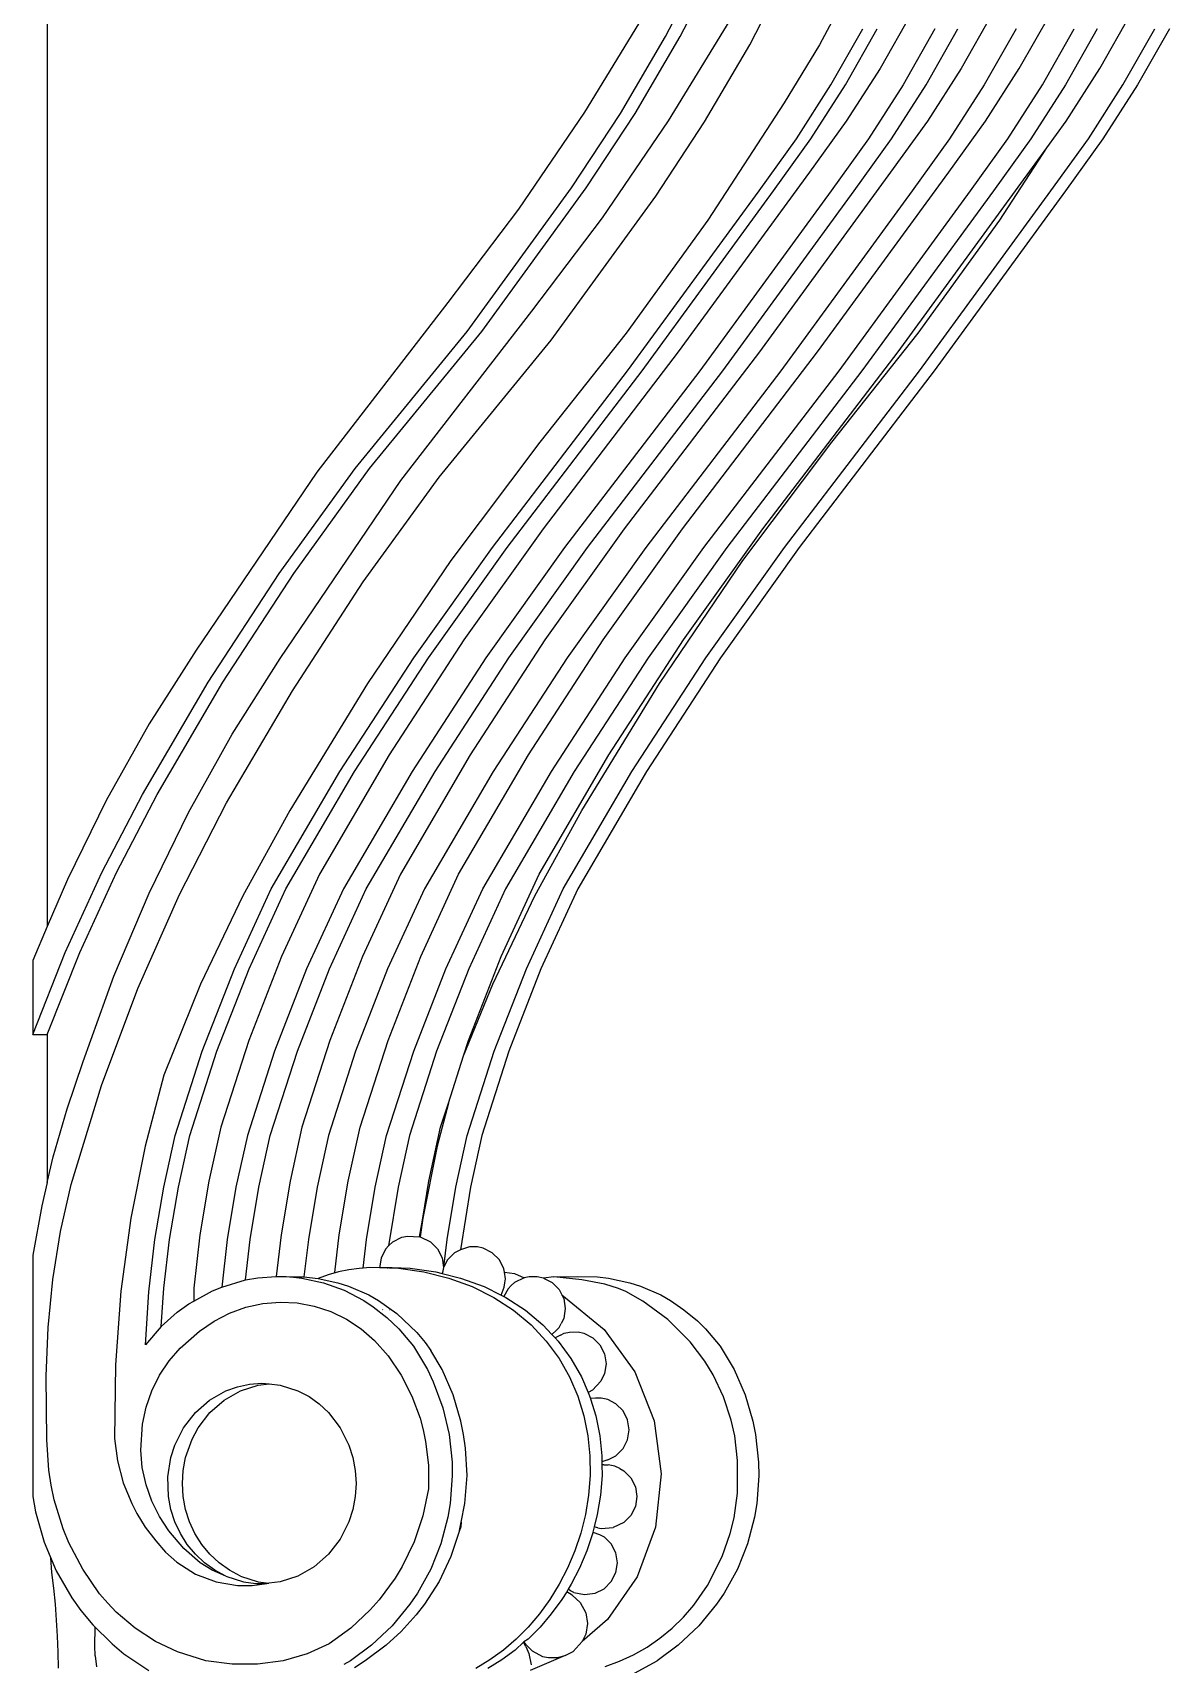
# Model space of a CAD drawing. Extents: x -1563 to 1637, y -685 to 815.
# Drawn here: x -1166.9 to -976.7, y 79.3 to 352.4 of the extents above; entities that cross this region are included whole.
import ezdxf

# ---------------------------------------------------------------- set-up
doc = ezdxf.new("R2010")
doc.units = 0
doc.header["$MEASUREMENT"] = 0
doc.layers.get('0').update_dxf_attribs({"linetype": 'CONTINUOUS'})

msp = doc.modelspace()

# ---------------------------------------------------------------- linework, layer by layer
at = {"color": 22}
for p, q in [((-1164.42, 527.43), (-1164.42, 202.82)), ((-1060.95, 351.8), (-1054.09, 365.13)), ((-1058.5, 351.8), (-1051.64, 365.13)), ((-1046.88, 350.39), (-1040.02, 363.72)), ((-1029.82, 360.52), (-1035.18, 350.4)), ((-1064.24, 355.92), (-1074.51, 339.1)), ((-1019.88, 355.55), (-1025.06, 346.42)), ((-1006.31, 355.55), (-1011.5, 346.42)), ((-1001.76, 346.42), (-996.57, 355.55)), ((-988.29, 346.42), (-983.1, 355.55)), ((-1060.44, 337.69), (-1050.17, 354.51)), ((-1033.28, 343.69), (-1027.96, 353.05)), ((-1030.84, 343.69), (-1025.52, 353.05)), ((-1015.87, 353.05), (-1021.19, 343.69)), ((-1017.37, 343.69), (-1012.05, 353.05)), ((-1002.31, 353.05), (-1007.63, 343.69)), ((-997.89, 343.69), (-992.57, 353.05)), ((-988.74, 353.05), (-994.06, 343.69)), ((-984.42, 343.69), (-979.1, 353.05)), ((-976.65, 353.05), (-981.97, 343.69)), ((-1068.49, 338.9), (-1060.95, 351.8)), ((-1066.04, 338.9), (-1058.5, 351.8)), ((-1054.42, 337.48), (-1046.88, 350.39)), ((-1035.18, 350.4), (-1041.13, 340.65)), ((-1025.06, 346.42), (-1030.71, 337.62)), ((-1011.5, 346.42), (-1017.14, 337.62)), ((-1007.4, 337.62), (-1001.76, 346.42)), ((-993.94, 337.62), (-988.29, 346.42)), ((-1039.07, 334.66), (-1033.28, 343.69)), ((-1036.63, 334.66), (-1030.84, 343.69)), ((-1021.19, 343.69), (-1026.99, 334.66)), ((-1023.16, 334.66), (-1017.37, 343.69)), ((-1007.63, 343.69), (-1013.42, 334.66)), ((-1003.68, 334.66), (-997.89, 343.69)), ((-994.06, 343.69), (-999.85, 334.66)), ((-990.21, 334.66), (-984.42, 343.69)), ((-981.97, 343.69), (-987.77, 334.66)), ((-1074.51, 339.1), (-1085.57, 322.86)), ((-1076.68, 326.45), (-1068.49, 338.9)), ((-1074.24, 326.45), (-1066.04, 338.9)), ((-1041.13, 340.65), (-1053.9, 321.04)), ((-1071.5, 321.45), (-1060.44, 337.69)), ((-1062.61, 325.04), (-1054.42, 337.48)), ((-1030.71, 337.62), (-1036.87, 329.05)), ((-1017.14, 337.62), (-1023.31, 329.05)), ((-1013.57, 329.05), (-1007.4, 337.62)), ((-997.16, 333.13), (-993.94, 337.62)), ((-1045.32, 325.97), (-1039.07, 334.66)), ((-1042.88, 325.97), (-1036.63, 334.66)), ((-1026.99, 334.66), (-1033.23, 325.97)), ((-1029.41, 325.97), (-1023.16, 334.66)), ((-1013.42, 334.66), (-1019.67, 325.97)), ((-1009.93, 325.97), (-1003.68, 334.66)), ((-999.85, 334.66), (-1006.1, 325.97)), ((-996.46, 325.97), (-990.21, 334.66)), ((-987.77, 334.66), (-994.02, 325.97)), ((-1022.04, 298.97), (-997.16, 333.13)), ((-1005.03, 321.04), (-997.16, 333.13)), ((-1036.87, 329.05), (-1058.82, 298.97)), ((-1023.31, 329.05), (-1045.25, 298.97)), ((-1035.51, 298.97), (-1013.57, 329.05)), ((-1094.16, 302.39), (-1076.68, 326.45)), ((-1091.71, 302.39), (-1074.24, 326.45)), ((-1080.09, 300.97), (-1062.61, 325.04)), ((-1067.31, 295.83), (-1045.32, 325.97)), ((-1064.87, 295.83), (-1042.88, 325.97)), ((-1033.23, 325.97), (-1055.22, 295.83)), ((-1051.4, 295.83), (-1029.41, 325.97)), ((-1019.67, 325.97), (-1041.66, 295.83)), ((-1031.92, 295.83), (-1009.93, 325.97)), ((-1006.1, 325.97), (-1028.09, 295.83)), ((-1018.45, 295.83), (-996.46, 325.97)), ((-994.02, 325.97), (-1016, 295.83)), ((-1085.57, 322.86), (-1097.39, 307.24)), ((-1083.32, 305.83), (-1071.5, 321.45)), ((-1053.9, 321.04), (-1067.54, 302.1)), ((-1018.67, 302.1), (-1005.03, 321.04)), ((-1097.39, 307.24), (-1119.33, 278.88)), ((-1105.26, 277.47), (-1083.32, 305.83)), ((-1112.91, 279.44), (-1094.16, 302.39)), ((-1110.47, 279.44), (-1091.71, 302.39)), ((-1098.84, 278.02), (-1080.09, 300.97)), ((-1067.54, 302.1), (-1082.01, 283.87)), ((-1033.15, 283.87), (-1018.67, 302.1)), ((-1058.82, 298.97), (-1081.45, 269.34)), ((-1045.25, 298.97), (-1067.88, 269.34)), ((-1058.14, 269.34), (-1035.51, 298.97)), ((-1044.67, 269.34), (-1022.04, 298.97)), ((-1089.92, 266.22), (-1067.31, 295.83)), ((-1087.48, 266.22), (-1064.87, 295.83)), ((-1055.22, 295.83), (-1077.84, 266.22)), ((-1074.01, 266.22), (-1051.4, 295.83)), ((-1041.66, 295.83), (-1064.27, 266.22)), ((-1054.53, 266.22), (-1031.92, 295.83)), ((-1028.09, 295.83), (-1050.7, 266.22)), ((-1041.06, 266.22), (-1018.45, 295.83)), ((-1016, 295.83), (-1038.62, 266.22)), ((-1082.01, 283.87), (-1096.87, 264.04)), ((-1048.01, 264.04), (-1033.15, 283.87)), ((-1119.33, 278.88), (-1139.52, 249.08)), ((-1125.6, 261.88), (-1112.91, 279.44)), ((-1123.16, 261.88), (-1110.47, 279.44)), ((-1125.45, 247.67), (-1105.26, 277.47)), ((-1111.53, 260.47), (-1098.84, 278.02)), ((-1081.45, 269.34), (-1094.73, 250.77)), ((-1067.88, 269.34), (-1081.16, 250.77)), ((-1071.42, 250.77), (-1058.14, 269.34)), ((-1057.96, 250.77), (-1044.67, 269.34)), ((-1103.1, 247.8), (-1089.92, 266.22)), ((-1100.65, 247.8), (-1087.48, 266.22)), ((-1077.84, 266.22), (-1091.01, 247.8)), ((-1087.18, 247.8), (-1074.01, 266.22)), ((-1064.27, 266.22), (-1077.44, 247.8)), ((-1067.7, 247.8), (-1054.53, 266.22)), ((-1050.7, 266.22), (-1063.88, 247.8)), ((-1054.23, 247.8), (-1041.06, 266.22)), ((-1038.62, 266.22), (-1051.79, 247.8)), ((-1096.87, 264.04), (-1110.81, 243.47)), ((-1061.95, 243.47), (-1048.01, 264.04)), ((-1137.47, 243.68), (-1125.6, 261.88)), ((-1135.03, 243.68), (-1123.16, 261.88)), ((-1123.4, 242.27), (-1111.53, 260.47)), ((-1139.52, 249.08), (-1147.36, 236.71)), ((-1094.73, 250.77), (-1107.2, 231.52)), ((-1081.16, 250.77), (-1093.64, 231.52)), ((-1083.9, 231.52), (-1071.42, 250.77)), ((-1070.43, 231.52), (-1057.96, 250.77)), ((-1133.46, 235.02), (-1125.45, 247.67)), ((-1115.45, 228.75), (-1103.1, 247.8)), ((-1113, 228.75), (-1100.65, 247.8)), ((-1091.01, 247.8), (-1103.36, 228.75)), ((-1099.53, 228.75), (-1087.18, 247.8)), ((-1077.44, 247.8), (-1089.79, 228.75)), ((-1080.05, 228.75), (-1067.7, 247.8)), ((-1063.88, 247.8), (-1076.23, 228.75)), ((-1066.58, 228.75), (-1054.23, 247.8)), ((-1051.79, 247.8), (-1064.14, 228.75)), ((-1148.49, 224.89), (-1137.47, 243.68)), ((-1146.05, 224.89), (-1135.03, 243.68)), ((-1110.81, 243.47), (-1123.81, 222.21)), ((-1074.94, 222.21), (-1061.95, 243.47)), ((-1134.42, 223.48), (-1123.4, 242.27)), ((-1147.36, 236.71), (-1154.54, 223.9)), ((-1140.78, 221.9), (-1133.46, 235.02)), ((-1107.2, 231.52), (-1118.89, 211.56)), ((-1093.64, 231.52), (-1105.32, 211.56)), ((-1095.58, 211.56), (-1083.9, 231.52)), ((-1082.11, 211.56), (-1070.43, 231.52)), ((-1126.94, 209.11), (-1115.45, 228.75)), ((-1124.5, 209.11), (-1113, 228.75)), ((-1103.36, 228.75), (-1114.86, 209.11)), ((-1111.03, 209.11), (-1099.53, 228.75)), ((-1089.79, 228.75), (-1101.29, 209.11)), ((-1091.55, 209.11), (-1080.05, 228.75)), ((-1076.23, 228.75), (-1087.72, 209.11)), ((-1078.08, 209.11), (-1066.58, 228.75)), ((-1064.14, 228.75), (-1075.64, 209.11)), ((-1155.27, 211.85), (-1148.49, 224.89)), ((-1152.82, 211.85), (-1146.05, 224.89)), ((-1154.54, 223.9), (-1161.05, 210.69)), ((-1147.39, 208.37), (-1140.78, 221.9)), ((-1142.29, 208.18), (-1134.42, 223.48)), ((-1123.81, 222.21), (-1131.7, 207.92)), ((-1082.84, 207.92), (-1074.94, 222.21)), ((-1161.05, 210.69), (-1164.42, 202.82)), ((-1161.4, 198.45), (-1155.27, 211.85)), ((-1158.95, 198.45), (-1152.82, 211.85)), ((-1118.89, 211.56), (-1125.22, 197.78)), ((-1105.32, 211.56), (-1111.66, 197.78)), ((-1101.92, 197.78), (-1095.58, 211.56)), ((-1088.45, 197.78), (-1082.11, 211.56)), ((-1153.28, 194.46), (-1147.39, 208.37)), ((-1149.26, 192.4), (-1142.29, 208.18)), ((-1131.7, 207.92), (-1138.75, 193.14)), ((-1133.11, 195.7), (-1126.94, 209.11)), ((-1130.66, 195.7), (-1124.5, 209.11)), ((-1114.86, 209.11), (-1121.02, 195.7)), ((-1117.19, 195.7), (-1111.03, 209.11)), ((-1101.29, 209.11), (-1107.46, 195.7)), ((-1097.72, 195.7), (-1091.55, 209.11)), ((-1087.72, 209.11), (-1093.89, 195.7)), ((-1089.88, 193.14), (-1082.84, 207.92)), ((-1084.25, 195.7), (-1078.08, 209.11)), ((-1075.64, 209.11), (-1081.8, 195.7)), ((-1164.42, 202.82), (-1166.86, 197.11)), ((-1166.86, 184.73), (-1161.4, 198.45)), ((-1166.86, 197.11), (-1166.86, 184.73)), ((-1164.42, 184.73), (-1158.95, 198.45)), ((-1125.22, 197.78), (-1130.7, 183.7)), ((-1111.66, 197.78), (-1117.14, 183.7)), ((-1107.4, 183.7), (-1101.92, 197.78)), ((-1093.93, 183.7), (-1088.45, 197.78)), ((-1158.43, 180.21), (-1153.28, 194.46)), ((-1138.47, 181.91), (-1133.11, 195.7)), ((-1136.03, 181.91), (-1130.66, 195.7)), ((-1121.02, 195.7), (-1126.39, 181.91)), ((-1122.56, 181.91), (-1117.19, 195.7)), ((-1107.46, 195.7), (-1112.82, 181.91)), ((-1103.08, 181.91), (-1097.72, 195.7)), ((-1093.89, 195.7), (-1099.26, 181.91)), ((-1089.61, 181.91), (-1084.25, 195.7)), ((-1081.8, 195.7), (-1087.17, 181.91)), ((-1155.32, 176.2), (-1149.26, 192.4)), ((-1138.75, 193.14), (-1144.92, 177.92)), ((-1094.74, 181.16), (-1089.88, 193.14)), ((-1166.86, 184.73), (-1164.42, 184.73)), ((-1164.42, 184.73), (-1164.42, 159.97)), ((-1130.7, 183.7), (-1135.37, 169.19)), ((-1117.14, 183.7), (-1121.81, 169.19)), ((-1112.07, 169.19), (-1107.4, 183.7)), ((-1094.74, 181.16), (-1093.93, 183.7)), ((-1143.02, 167.79), (-1138.47, 181.91)), ((-1140.58, 167.79), (-1136.03, 181.91)), ((-1126.39, 181.91), (-1130.93, 167.79)), ((-1127.11, 167.79), (-1122.56, 181.91)), ((-1112.82, 181.91), (-1117.37, 167.79)), ((-1107.63, 167.79), (-1103.08, 181.91)), ((-1099.26, 181.91), (-1103.8, 167.79)), ((-1097.3, 173.23), (-1094.74, 181.16)), ((-1094.16, 167.79), (-1089.61, 181.91)), ((-1087.17, 181.91), (-1091.71, 167.79)), ((-1161.11, 172.29), (-1158.43, 180.21)), ((-1144.92, 177.92), (-1148.06, 166.04)), ((-1160.44, 159.63), (-1155.32, 176.2)), ((-1163.42, 164.24), (-1161.11, 172.29)), ((-1097.3, 173.23), (-1099.2, 166.04)), ((-1098.6, 169.19), (-1097.3, 173.23)), ((-1144.92, 159.16), (-1143.02, 167.79)), ((-1142.48, 159.16), (-1140.58, 167.79)), ((-1135.37, 169.19), (-1137.36, 160.18)), ((-1130.93, 167.79), (-1132.84, 159.16)), ((-1129.01, 159.16), (-1127.11, 167.79)), ((-1121.81, 169.19), (-1123.79, 160.18)), ((-1117.37, 167.79), (-1119.27, 159.16)), ((-1114.05, 160.18), (-1112.07, 169.19)), ((-1109.53, 159.16), (-1107.63, 167.79)), ((-1103.8, 167.79), (-1105.7, 159.16)), ((-1100.58, 160.18), (-1098.6, 169.19)), ((-1096.06, 159.16), (-1094.16, 167.79)), ((-1091.71, 167.79), (-1093.62, 159.16)), ((-1164.42, 159.97), (-1163.42, 164.24)), ((-1148.06, 166.04), (-1150.46, 153.97)), ((-1099.2, 166.04), (-1101.6, 153.97)), ((-1164.42, 159.97), (-1165.34, 156.07)), ((-1162.18, 151.73), (-1160.44, 159.63)), ((-1146.39, 150.43), (-1144.92, 159.16)), ((-1143.94, 150.43), (-1142.48, 159.16)), ((-1137.36, 160.18), (-1138.87, 151.19)), ((-1132.84, 159.16), (-1134.3, 150.43)), ((-1130.47, 150.43), (-1129.01, 159.16)), ((-1123.79, 160.18), (-1125.3, 151.19)), ((-1119.27, 159.16), (-1120.73, 150.43)), ((-1115.56, 151.19), (-1114.05, 160.18)), ((-1110.99, 150.43), (-1109.53, 159.16)), ((-1105.7, 159.16), (-1107.29, 149.33)), ((-1101.6, 153.97), (-1100.58, 160.18)), ((-1097.52, 150.43), (-1096.06, 159.16)), ((-1093.62, 159.16), (-1095.28, 148.7)), ((-1165.34, 156.07), (-1166.86, 147.8)), ((-1150.46, 153.97), (-1152.12, 141.75)), ((-1102.13, 150.86), (-1101.6, 153.97)), ((-1101.6, 153.97), (-1102.02, 150.83)), ((-1163.46, 143.72), (-1162.18, 151.73)), ((-1147.4, 141.63), (-1146.39, 150.43)), ((-1144.89, 142.25), (-1143.94, 150.43)), ((-1138.87, 151.19), (-1139.9, 142.25)), ((-1134.3, 150.43), (-1135.22, 142.45)), ((-1131.26, 143.63), (-1130.47, 150.43)), ((-1125.3, 151.19), (-1126.11, 144.21)), ((-1120.73, 150.43), (-1121.46, 144.16)), ((-1116.29, 144.86), (-1115.56, 151.19)), ((-1111.55, 145.63), (-1110.99, 150.43)), ((-1106.61, 150.02), (-1105.11, 150.79)), ((-1105.11, 150.79), (-1104.12, 150.99)), ((-1104.12, 150.99), (-1102.13, 150.86)), ((-1102.02, 150.83), (-1102.13, 150.86)), ((-1102.02, 150.83), (-1102.03, 150.79)), ((-1102.02, 150.83), (-1100.3, 150.02)), ((-1098.06, 145.81), (-1097.52, 150.43)), ((-1166.86, 147.8), (-1166.86, 107.4)), ((-1107.79, 148.83), (-1108.55, 147.34)), ((-1107.29, 149.33), (-1107.79, 148.83)), ((-1107.29, 149.33), (-1106.61, 150.02)), ((-1100.3, 150.02), (-1099.12, 148.83)), ((-1099.12, 148.83), (-1098.35, 147.34)), ((-1096.26, 148.19), (-1097.45, 147.01)), ((-1095.28, 148.7), (-1096.26, 148.19)), ((-1093.78, 149.16), (-1095.28, 148.7)), ((-1092.43, 149.16), (-1093.78, 149.16)), ((-1091.46, 148.96), (-1092.43, 149.16)), ((-1089.96, 148.19), (-1091.46, 148.96)), ((-1088.77, 147.01), (-1089.96, 148.19)), ((-1115.71, 144.98), (-1117.41, 144.5)), ((-1113.98, 145.34), (-1115.71, 144.98)), ((-1112.22, 145.58), (-1113.98, 145.34)), ((-1111.55, 145.63), (-1112.22, 145.58)), ((-1110.46, 145.7), (-1111.55, 145.63)), ((-1108.82, 145.69), (-1110.46, 145.7)), ((-1108.78, 145.69), (-1108.82, 145.69)), ((-1108.55, 147.34), (-1108.78, 145.93)), ((-1108.78, 145.93), (-1108.78, 145.69)), ((-1108.69, 145.7), (-1108.78, 145.69)), ((-1108.69, 145.7), (-1107.98, 145.74)), ((-1108.69, 145.7), (-1105.67, 145.59)), ((-1107.98, 145.74), (-1107.05, 145.71)), ((-1107.53, 145.68), (-1107.4, 145.69)), ((-1107.4, 145.69), (-1107.05, 145.71)), ((-1107.05, 145.71), (-1106.69, 145.73)), ((-1107.05, 145.71), (-1103.68, 145.59)), ((-1106.69, 145.73), (-1103.68, 145.59)), ((-1105.67, 145.59), (-1101.39, 144.99)), ((-1103.68, 145.59), (-1099.4, 144.99)), ((-1101.39, 144.99), (-1097.24, 143.96)), ((-1099.4, 144.99), (-1098.32, 144.72)), ((-1098.35, 147.34), (-1098.1, 145.73)), ((-1098.27, 144.91), (-1098.32, 144.72)), ((-1098.1, 145.73), (-1098.27, 144.91)), ((-1098.06, 145.81), (-1098.1, 145.73)), ((-1097.45, 147.01), (-1098.06, 145.81)), ((-1088.01, 145.51), (-1088.77, 147.01)), ((-1087.93, 144.96), (-1088.01, 145.51)), ((-1087.93, 144.96), (-1086.25, 144.73)), ((-1087.75, 143.85), (-1087.93, 144.96)), ((-1164.26, 135.65), (-1163.46, 143.72)), ((-1145.33, 135.85), (-1144.89, 142.25)), ((-1139.9, 142.25), (-1139.9, 140.1)), ((-1136.75, 141.83), (-1135.22, 142.45)), ((-1135.22, 142.45), (-1131.26, 143.63)), ((-1131.26, 143.63), (-1129.17, 144)), ((-1129.17, 144), (-1126.11, 144.21)), ((-1126.11, 144.21), (-1124.45, 144.19)), ((-1124.45, 144.19), (-1123.83, 144.17)), ((-1123.83, 144.17), (-1123.66, 144.16)), ((-1123.66, 144.16), (-1121.46, 144.16)), ((-1123.66, 144.16), (-1121.82, 143.96)), ((-1121.82, 143.96), (-1118.22, 143.18)), ((-1121.46, 144.16), (-1119.08, 143.9)), ((-1117.41, 144.5), (-1119.08, 143.9)), ((-1119.08, 143.9), (-1115.77, 143.18)), ((-1118.22, 143.18), (-1114.73, 141.92)), ((-1115.77, 143.18), (-1114.01, 142.61)), ((-1114.01, 142.61), (-1110.61, 141.12)), ((-1098.32, 144.72), (-1095.25, 143.96)), ((-1097.24, 143.96), (-1093.32, 142.52)), ((-1095.25, 143.96), (-1091.33, 142.52)), ((-1093.32, 142.52), (-1089.69, 140.71)), ((-1091.33, 142.52), (-1088.47, 141.1)), ((-1088.47, 141.1), (-1087.97, 142.45)), ((-1087.28, 142.17), (-1088.03, 140.88)), ((-1087.97, 142.45), (-1087.86, 143.15)), ((-1087.86, 143.15), (-1087.75, 143.85)), ((-1086.77, 142.68), (-1087.28, 142.17)), ((-1086.25, 143.2), (-1086.77, 142.68)), ((-1086.25, 144.73), (-1084.6, 143.99)), ((-1084.6, 143.99), (-1086.25, 143.2)), ((-1083.77, 144.17), (-1084.6, 143.99)), ((-1082.42, 144.17), (-1083.77, 144.17)), ((-1081.37, 143.93), (-1082.42, 144.17)), ((-1079.65, 144.17), (-1081.37, 143.93)), ((-1081.37, 143.93), (-1079.95, 143.2)), ((-1079.95, 143.2), (-1078.76, 142.01)), ((-1079.65, 144.17), (-1075.64, 144.19)), ((-1074.95, 143.67), (-1079.65, 144.17)), ((-1075.64, 144.19), (-1072.35, 144.16)), ((-1071.14, 142.94), (-1074.95, 143.67)), ((-1072.35, 144.16), (-1070.52, 143.96)), ((-1068.85, 142.23), (-1071.14, 142.94)), ((-1070.52, 143.96), (-1066.91, 143.18)), ((-1067.61, 141.69), (-1068.85, 142.23)), ((-1066.91, 143.18), (-1065.15, 142.61)), ((-1065.15, 142.61), (-1061.75, 141.12)), ((-1152.12, 141.75), (-1153.02, 129.45)), ((-1147.98, 132.79), (-1147.4, 141.63)), ((-1142.69, 138.22), (-1140.73, 139.64)), ((-1140.73, 139.64), (-1139.9, 140.1)), ((-1139.9, 140.1), (-1136.75, 141.83)), ((-1131.18, 139.08), (-1128.35, 139.7)), ((-1128.35, 139.7), (-1125.47, 139.93)), ((-1125.47, 139.93), (-1122.59, 139.79)), ((-1122.59, 139.79), (-1119.74, 139.25)), ((-1114.73, 141.92), (-1111.43, 140.19)), ((-1111.43, 140.19), (-1109.86, 139.16)), ((-1110.61, 141.12), (-1108.98, 140.19)), ((-1108.98, 140.19), (-1105.91, 138.03)), ((-1089.69, 140.71), (-1086.39, 138.56)), ((-1088.47, 141.1), (-1088.03, 140.88)), ((-1088.03, 140.88), (-1087.69, 140.71)), ((-1087.69, 140.71), (-1084.4, 138.56)), ((-1078.76, 142.01), (-1078.31, 141.13)), ((-1078.31, 141.13), (-1078, 140.51)), ((-1078.31, 141.13), (-1071.25, 135.33)), ((-1078, 140.51), (-1077.74, 138.85)), ((-1064.77, 140.11), (-1067.61, 141.69)), ((-1060.55, 137.02), (-1064.77, 140.11)), ((-1061.75, 141.12), (-1060.12, 140.19)), ((-1060.12, 140.19), (-1057.88, 138.66)), ((-1145.33, 135.85), (-1142.69, 138.22)), ((-1138.93, 135.05), (-1136.51, 136.74)), ((-1136.51, 136.74), (-1133.92, 138.09)), ((-1133.92, 138.09), (-1131.18, 139.08)), ((-1119.74, 139.25), (-1116.99, 138.34)), ((-1116.99, 138.34), (-1114.36, 137.07)), ((-1114.36, 137.07), (-1111.9, 135.45)), ((-1109.86, 139.16), (-1107.57, 137.35)), ((-1108.27, 138.64), (-1108.32, 138.68)), ((-1107.57, 137.35), (-1105.58, 135.46)), ((-1107.11, 138.61), (-1107.17, 138.65)), ((-1105.91, 138.03), (-1102.59, 134.85)), ((-1086.39, 138.56), (-1083.47, 136.11)), ((-1084.4, 138.56), (-1081.47, 136.11)), ((-1078, 137.19), (-1078.42, 136.36)), ((-1077.74, 138.85), (-1078, 137.19)), ((-1056.82, 133.27), (-1060.55, 137.02)), ((-1057.88, 138.66), (-1055.62, 136.79)), ((-1055.62, 136.79), (-1054.27, 135.46)), ((-1164.59, 127.54), (-1164.26, 135.65)), ((-1145.33, 135.85), (-1147.98, 132.79)), ((-1142.17, 132.22), (-1138.93, 135.05)), ((-1111.9, 135.45), (-1109.65, 133.52)), ((-1105.58, 135.46), (-1103.13, 132.54)), ((-1102.59, 134.85), (-1101.2, 133.19)), ((-1083.47, 136.11), (-1080.93, 133.4)), ((-1081.47, 136.11), (-1079.96, 134.5)), ((-1079.23, 135.23), (-1079.96, 134.5)), ((-1079.96, 134.5), (-1079.45, 133.95)), ((-1078.56, 134.41), (-1079.45, 133.95)), ((-1079.45, 133.95), (-1078.93, 133.4)), ((-1079.23, 135.23), (-1078.76, 135.69)), ((-1078.76, 135.69), (-1078.42, 136.36)), ((-1078.56, 134.41), (-1077.93, 134.73)), ((-1077.93, 134.73), (-1077.01, 134.9)), ((-1077.01, 134.9), (-1075.59, 134.93)), ((-1075.59, 134.93), (-1074.61, 134.73)), ((-1074.61, 134.73), (-1073.12, 133.97)), ((-1073.12, 133.97), (-1071.93, 132.78)), ((-1071.25, 135.33), (-1066.12, 128.28)), ((-1054.27, 135.46), (-1051.82, 132.54)), ((-1144.04, 130.07), (-1142.17, 132.22)), ((-1109.65, 133.52), (-1107.38, 130.94)), ((-1103.13, 132.54), (-1100.8, 128.63)), ((-1101.2, 133.19), (-1100.25, 131.85)), ((-1098.36, 128.63), (-1100.25, 131.85)), ((-1080.93, 133.4), (-1078.78, 130.48)), ((-1078.93, 133.4), (-1076.78, 130.48)), ((-1071.93, 132.78), (-1071.17, 131.28)), ((-1071.17, 131.28), (-1070.91, 129.62)), ((-1054.4, 130.06), (-1056.82, 133.27)), ((-1051.82, 132.54), (-1049.49, 128.63)), ((-1153.02, 129.45), (-1153.17, 117.11)), ((-1145.63, 127.69), (-1144.04, 130.07)), ((-1107.38, 130.94), (-1105.19, 127.71)), ((-1100.8, 128.63), (-1099.82, 126.56)), ((-1096.52, 124.43), (-1098.36, 128.63)), ((-1078.78, 130.48), (-1077.02, 127.4)), ((-1076.78, 130.48), (-1075.02, 127.4)), ((-1070.91, 129.62), (-1071.17, 127.96)), ((-1053.01, 127.76), (-1054.4, 130.06)), ((-1049.49, 128.63), (-1047.65, 124.43)), ((-1164.51, 116.88), (-1164.59, 127.54)), ((-1146.92, 125.1), (-1145.63, 127.69)), ((-1134.53, 125.07), (-1132.58, 125.77)), ((-1132.58, 125.77), (-1130.56, 126.2)), ((-1132.09, 125.07), (-1129.13, 126.02)), ((-1130.56, 126.2), (-1128.5, 126.35)), ((-1129.13, 126.02), (-1127.28, 126.26)), ((-1128.5, 126.35), (-1127.28, 126.26)), ((-1127.28, 126.26), (-1125.43, 126.02)), ((-1125.43, 126.02), (-1122.47, 125.07)), ((-1105.19, 127.71), (-1103.4, 124.2)), ((-1099.82, 126.56), (-1098.24, 122.25)), ((-1077.02, 127.4), (-1075.64, 124.19)), ((-1075.02, 127.4), (-1073.89, 124.77)), ((-1073.2, 125.21), (-1071.81, 126.7)), ((-1071.17, 127.96), (-1071.81, 126.7)), ((-1066.12, 128.28), (-1062.86, 120.04)), ((-1051.27, 124.09), (-1053.01, 127.76)), ((-1147.88, 122.36), (-1146.92, 125.1)), ((-1139.64, 121.43), (-1137.26, 123.52)), ((-1137.26, 123.52), (-1134.53, 125.07)), ((-1137.2, 121.43), (-1134.81, 123.52)), ((-1134.81, 123.52), (-1132.09, 125.07)), ((-1122.47, 125.07), (-1120.62, 124.1)), ((-1120.62, 124.1), (-1118.91, 122.88)), ((-1103.4, 124.2), (-1102.02, 120.49)), ((-1095.2, 120.02), (-1096.52, 124.43)), ((-1075.64, 124.19), (-1074.62, 120.9)), ((-1073.2, 125.21), (-1073.89, 124.77)), ((-1073.89, 124.77), (-1073.53, 123.79)), ((-1072.69, 123.87), (-1073.53, 123.79)), ((-1073.53, 123.79), (-1073.51, 123.73)), ((-1073.51, 123.73), (-1072.62, 120.9)), ((-1071.72, 123.87), (-1072.69, 123.87)), ((-1070.62, 123.6), (-1071.72, 123.87)), ((-1069.25, 122.91), (-1070.62, 123.6)), ((-1049.98, 120.19), (-1051.27, 124.09)), ((-1047.65, 124.43), (-1046.34, 120.02)), ((-1148.5, 119.51), (-1147.88, 122.36)), ((-1141.6, 118.89), (-1139.64, 121.43)), ((-1139.16, 118.89), (-1137.2, 121.43)), ((-1118.91, 122.88), (-1117.36, 121.43)), ((-1117.36, 121.43), (-1115.4, 118.89)), ((-1102.02, 120.49), (-1101.5, 118.57)), ((-1098.24, 122.25), (-1097.19, 117.75)), ((-1074.62, 120.9), (-1073.96, 117.56)), ((-1072.62, 120.9), (-1071.96, 117.56)), ((-1068.06, 121.72), (-1069.25, 122.91)), ((-1067.3, 120.22), (-1068.06, 121.72)), ((-1067.04, 118.56), (-1067.3, 120.22)), ((-1049.39, 117.52), (-1049.98, 120.19)), ((-1148.78, 115.13), (-1148.5, 119.51)), ((-1143.06, 115.99), (-1141.6, 118.89)), ((-1140.19, 116.99), (-1139.16, 118.89)), ((-1115.4, 118.89), (-1113.94, 115.99)), ((-1101.5, 118.57), (-1101.1, 116.62)), ((-1097.19, 117.75), (-1096.69, 113.15)), ((-1094.75, 117.75), (-1095.2, 120.02)), ((-1094.43, 115.46), (-1094.75, 117.75)), ((-1073.96, 117.56), (-1073.62, 114.21)), ((-1071.96, 117.56), (-1071.62, 114.21)), ((-1067.3, 116.9), (-1067.04, 118.56)), ((-1062.86, 120.04), (-1061.67, 111.17)), ((-1048.9, 113.42), (-1049.39, 117.52)), ((-1046.34, 120.02), (-1045.88, 117.75)), ((-1045.88, 117.75), (-1045.39, 113.15)), ((-1164.17, 111.8), (-1164.51, 116.88)), ((-1153.17, 117.11), (-1152.66, 113.35)), ((-1148.51, 112.22), (-1148.78, 115.13)), ((-1143.72, 113.91), (-1143.06, 115.99)), ((-1141.28, 113.91), (-1140.19, 116.99)), ((-1113.94, 115.99), (-1113.28, 113.91)), ((-1101.1, 116.62), (-1100.63, 112.66)), ((-1094.18, 110.9), (-1094.43, 115.46)), ((-1068.75, 114.72), (-1068.06, 115.4)), ((-1068.06, 115.4), (-1067.3, 116.9)), ((-1152.66, 113.35), (-1151.69, 109.69)), ((-1147.89, 109.36), (-1148.51, 112.22)), ((-1144.22, 110.67), (-1143.72, 113.91)), ((-1141.68, 111.76), (-1141.28, 113.91)), ((-1113.28, 113.91), (-1112.88, 111.76)), ((-1100.63, 112.66), (-1100.62, 108.67)), ((-1096.69, 113.15), (-1096.66, 110.84)), ((-1073.62, 114.21), (-1073.59, 110.88)), ((-1071.62, 114.21), (-1071.61, 113.17)), ((-1070.64, 113.5), (-1071.61, 113.17)), ((-1071.61, 113.17), (-1071.61, 112.68)), ((-1071.29, 112.68), (-1071.61, 112.68)), ((-1071.61, 112.68), (-1071.59, 110.88)), ((-1071.29, 112.68), (-1070.58, 112.68)), ((-1070.64, 113.5), (-1069.25, 114.21)), ((-1069.45, 112.47), (-1070.58, 112.68)), ((-1068.61, 112.05), (-1069.45, 112.47)), ((-1069.25, 114.21), (-1068.75, 114.72)), ((-1068.61, 112.05), (-1067.95, 111.71)), ((-1048.94, 107.92), (-1048.9, 113.42)), ((-1045.39, 113.15), (-1045.35, 110.84)), ((-1163.78, 109.29), (-1164.17, 111.8)), ((-1163.25, 106.81), (-1163.78, 109.29)), ((-1151.69, 109.69), (-1150.29, 106.2)), ((-1146.94, 106.62), (-1147.89, 109.36)), ((-1144.12, 107.38), (-1144.22, 110.67)), ((-1141.81, 109.57), (-1141.68, 111.76)), ((-1141.68, 107.38), (-1141.81, 109.57)), ((-1112.88, 111.76), (-1112.74, 109.57)), ((-1112.74, 109.57), (-1112.88, 107.38)), ((-1096.66, 110.84), (-1097, 106.22)), ((-1094.55, 106.22), (-1094.18, 110.9)), ((-1073.59, 110.88), (-1073.85, 107.6)), ((-1071.59, 110.88), (-1071.85, 107.6)), ((-1067.95, 111.71), (-1066.77, 110.52)), ((-1066.77, 110.52), (-1066, 109.02)), ((-1061.67, 111.17), (-1062.64, 102.28)), ((-1045.35, 110.84), (-1045.69, 106.22)), ((-1166.86, 107.4), (-1166.38, 104.8)), ((-1161.75, 101.98), (-1163.25, 106.81)), ((-1145.65, 104.03), (-1146.94, 106.62)), ((-1143.72, 105.23), (-1144.12, 107.38)), ((-1141.28, 105.23), (-1141.68, 107.38)), ((-1112.88, 107.38), (-1113.28, 105.23)), ((-1100.62, 108.67), (-1101.58, 104.16)), ((-1073.85, 107.6), (-1074.38, 104.39)), ((-1071.85, 107.6), (-1072.38, 104.39)), ((-1066, 109.02), (-1065.74, 107.36)), ((-1065.74, 107.36), (-1066, 105.7)), ((-1049.49, 103.83), (-1048.94, 107.92)), ((-1166.38, 104.8), (-1164.94, 99.75)), ((-1150.29, 106.2), (-1149.43, 104.54)), ((-1149.43, 104.54), (-1148.01, 102.26)), ((-1144.06, 101.64), (-1145.65, 104.03)), ((-1143.06, 103.15), (-1143.72, 105.23)), ((-1140.61, 103.15), (-1141.28, 105.23)), ((-1113.28, 105.23), (-1113.94, 103.15)), ((-1101.58, 104.16), (-1103.05, 99.8)), ((-1097.38, 103.94), (-1098.55, 99.48)), ((-1097, 106.22), (-1097.38, 103.94)), ((-1095.13, 103.09), (-1094.55, 106.22)), ((-1074.38, 104.39), (-1075.15, 101.27)), ((-1072.38, 104.39), (-1072.9, 102.31)), ((-1066.77, 104.21), (-1067.95, 103.02)), ((-1066, 105.7), (-1066.77, 104.21)), ((-1050.13, 101.18), (-1049.49, 103.83)), ((-1046.07, 103.94), (-1047.24, 99.48)), ((-1045.69, 106.22), (-1046.07, 103.94)), ((-1160.79, 99.65), (-1161.75, 101.98)), ((-1148.01, 102.26), (-1146.27, 99.95)), ((-1141.58, 98.67), (-1144.06, 101.64)), ((-1142.15, 101.18), (-1143.06, 103.15)), ((-1141, 99.36), (-1142.15, 101.18)), ((-1139.7, 101.18), (-1140.61, 103.15)), ((-1138.56, 99.36), (-1139.7, 101.18)), ((-1113.94, 103.15), (-1115.4, 100.25)), ((-1095.45, 101.69), (-1096.89, 97.32)), ((-1095.44, 101.72), (-1095.13, 103.09)), ((-1095.23, 102.29), (-1095.44, 101.72)), ((-1095.13, 103.09), (-1095.23, 102.29)), ((-1075.15, 101.27), (-1076.15, 98.28)), ((-1073.15, 101.28), (-1074.15, 98.28)), ((-1073.11, 101.43), (-1073.15, 101.28)), ((-1072.9, 102.31), (-1073.11, 101.43)), ((-1073.11, 101.43), (-1072, 101.05)), ((-1072.27, 102.15), (-1072.9, 102.31)), ((-1072.27, 102.15), (-1071.73, 102.05)), ((-1071.73, 102.05), (-1069.71, 102.2)), ((-1067.95, 103.02), (-1069.71, 102.2)), ((-1062.64, 102.28), (-1065.72, 93.96)), ((-1051.49, 97.32), (-1050.13, 101.18)), ((-1164.94, 99.75), (-1162.9, 94.93)), ((-1158.47, 95.2), (-1160.79, 99.65)), ((-1146.27, 99.95), (-1144.61, 98.05)), ((-1138.84, 96.3), (-1141.58, 98.67)), ((-1139.64, 97.71), (-1141, 99.36)), ((-1137.2, 97.71), (-1138.56, 99.36)), ((-1115.4, 100.25), (-1117.36, 97.71)), ((-1103.05, 99.8), (-1105.03, 95.68)), ((-1098.55, 99.48), (-1100.25, 95.22)), ((-1072, 101.05), (-1071.22, 100.65)), ((-1071.22, 100.65), (-1070.38, 99.81)), ((-1070.04, 99.46), (-1070.38, 99.81)), ((-1069.28, 97.96), (-1070.04, 99.46)), ((-1047.24, 99.48), (-1048.94, 95.22)), ((-1163.86, 97.14), (-1163.73, 94.67)), ((-1144.61, 98.05), (-1142.74, 96.39)), ((-1142.74, 96.39), (-1139.6, 94.41)), ((-1138.09, 96.26), (-1139.64, 97.71)), ((-1136.8, 95.04), (-1138.84, 96.3)), ((-1136.38, 95.04), (-1138.09, 96.26)), ((-1135.65, 96.26), (-1137.2, 97.71)), ((-1133.94, 95.04), (-1135.65, 96.26)), ((-1119.75, 95.62), (-1122.47, 94.07)), ((-1117.36, 97.71), (-1119.75, 95.62)), ((-1105.03, 95.68), (-1106.2, 93.73)), ((-1096.89, 97.32), (-1098.84, 93.18)), ((-1076.15, 98.28), (-1077.36, 95.41)), ((-1074.15, 98.28), (-1075.36, 95.41)), ((-1069.01, 96.3), (-1069.28, 97.96)), ((-1069.28, 94.64), (-1069.01, 96.3)), ((-1053.96, 92.51), (-1051.49, 97.32)), ((-1163.73, 94.67), (-1163.4, 92.03)), ((-1162.9, 94.93), (-1160.29, 90.43)), ((-1155.65, 91.1), (-1158.47, 95.2)), ((-1139.6, 94.41), (-1136.16, 93.09)), ((-1134.53, 94.07), (-1136.8, 95.04)), ((-1134.53, 94.07), (-1136.38, 95.04)), ((-1136.16, 93.09), (-1132.56, 92.48)), ((-1134.53, 94.07), (-1131.57, 93.11)), ((-1132.09, 94.07), (-1133.94, 95.04)), ((-1132.09, 94.07), (-1129.13, 93.11)), ((-1131.57, 93.11), (-1129.53, 92.83)), ((-1129.13, 93.11), (-1127.33, 92.86)), ((-1125.43, 93.11), (-1127.33, 92.86)), ((-1122.47, 94.07), (-1125.43, 93.11)), ((-1106.2, 93.73), (-1108.87, 90.07)), ((-1100.25, 95.22), (-1102.44, 91.22)), ((-1098.84, 93.18), (-1101.28, 89.35)), ((-1077.36, 95.41), (-1078.76, 92.69)), ((-1075.36, 95.41), (-1076.76, 92.69)), ((-1071.22, 91.95), (-1070.04, 93.14)), ((-1065.72, 93.96), (-1070.68, 86.8)), ((-1070.04, 93.14), (-1069.28, 94.64)), ((-1048.94, 95.22), (-1051.14, 91.22)), ((-1163.4, 92.03), (-1163.12, 89.37)), ((-1160.29, 90.43), (-1158.79, 88.33)), ((-1154.3, 89.51), (-1155.65, 91.1)), ((-1132.56, 92.48), (-1130.12, 92.48)), ((-1130.12, 92.48), (-1127.7, 92.81)), ((-1129.53, 92.83), (-1127.7, 92.81)), ((-1127.7, 92.81), (-1127.33, 92.86)), ((-1102.44, 91.22), (-1103.72, 89.35)), ((-1078.76, 92.69), (-1080.33, 90.13)), ((-1077.49, 91.44), (-1078.33, 90.13)), ((-1077.27, 91.86), (-1077.49, 91.44)), ((-1076.59, 90.89), (-1077.49, 91.44)), ((-1076.76, 92.69), (-1077.27, 91.86)), ((-1076.85, 91.61), (-1077.27, 91.86)), ((-1076.3, 91.33), (-1076.85, 91.61)), ((-1076.59, 90.89), (-1075.26, 89.65)), ((-1076.3, 91.33), (-1074.54, 90.99)), ((-1074.54, 90.99), (-1072.72, 91.19)), ((-1072.72, 91.19), (-1071.22, 91.95)), ((-1056.25, 89.2), (-1053.96, 92.51)), ((-1051.14, 91.22), (-1052.41, 89.35)), ((-1163.12, 89.37), (-1162.9, 86.7)), ((-1158.79, 88.33), (-1156.78, 85.93)), ((-1152.86, 88.02), (-1154.3, 89.51)), ((-1149.72, 85.35), (-1152.86, 88.02)), ((-1110.36, 88.39), (-1113.63, 85.33)), ((-1108.87, 90.07), (-1110.36, 88.39)), ((-1103.72, 89.35), (-1106.68, 85.75)), ((-1102.66, 87.56), (-1105.18, 84.8)), ((-1101.28, 89.35), (-1102.66, 87.56)), ((-1082.06, 87.73), (-1083.94, 85.52)), ((-1080.33, 90.13), (-1082.06, 87.73)), ((-1080.07, 87.73), (-1081.95, 85.52)), ((-1078.33, 90.13), (-1080.07, 87.73)), ((-1075.26, 89.65), (-1074.31, 87.9)), ((-1074.31, 87.9), (-1074.02, 86.12)), ((-1057.98, 87.19), (-1056.25, 89.2)), ((-1052.41, 89.35), (-1055.37, 85.75)), ((-1162.9, 86.7), (-1162.74, 84.02)), ((-1156.78, 85.93), (-1153.55, 82.7)), ((-1156.45, 82.39), (-1156.4, 85.48)), ((-1146.29, 83.11), (-1149.72, 85.35)), ((-1113.63, 85.33), (-1117.23, 82.73)), ((-1106.68, 85.75), (-1110.14, 82.48)), ((-1105.18, 84.8), (-1107.69, 82.48)), ((-1083.94, 85.52), (-1085.96, 83.49)), ((-1081.95, 85.52), (-1083.96, 83.49)), ((-1070.68, 86.8), (-1074.93, 83.1)), ((-1074.02, 86.12), (-1074.31, 84.33)), ((-1061.9, 83.67), (-1059.87, 85.34)), ((-1059.87, 85.34), (-1057.98, 87.19)), ((-1055.37, 85.75), (-1058.83, 82.48)), ((-1162.74, 84.02), (-1162.63, 81.33)), ((-1156.38, 80.74), (-1156.45, 82.39)), ((-1153.55, 82.7), (-1151.6, 81.07)), ((-1142.62, 81.36), (-1146.29, 83.11)), ((-1117.23, 82.73), (-1120.93, 81.07)), ((-1110.14, 82.48), (-1113.68, 79.9)), ((-1107.69, 82.48), (-1111.24, 79.9)), ((-1085.96, 83.49), (-1088.09, 81.66)), ((-1084.73, 83.01), (-1086.1, 81.66)), ((-1084.68, 83.06), (-1084.73, 83.01)), ((-1084.36, 82.28), (-1084.73, 83.01)), ((-1083.96, 83.49), (-1084.68, 83.06)), ((-1084.58, 82.94), (-1084.68, 83.06)), ((-1084.2, 82.48), (-1084.58, 82.94)), ((-1084.36, 82.28), (-1083.85, 81.1)), ((-1083.27, 81.55), (-1084.2, 82.48)), ((-1076.4, 81.45), (-1074.93, 83.1)), ((-1074.31, 84.33), (-1074.93, 83.1)), ((-1066.3, 80.9), (-1064.05, 82.19)), ((-1064.05, 82.19), (-1061.9, 83.67)), ((-1058.83, 82.48), (-1062.38, 79.9)), ((-1162.63, 81.33), (-1162.58, 78.63)), ((-1156.38, 80.74), (-1156.18, 78.86)), ((-1151.6, 81.07), (-1147.4, 78.24)), ((-1137.91, 79.9), (-1142.62, 81.36)), ((-1133.5, 79.33), (-1137.91, 79.9)), ((-1129.22, 79.33), (-1133.5, 79.33)), ((-1124.95, 79.9), (-1129.22, 79.33)), ((-1120.93, 81.07), (-1124.95, 79.9)), ((-1113.68, 79.9), (-1114.8, 79.24)), ((-1111.24, 79.9), (-1112.99, 78.72)), ((-1090.34, 80.03), (-1092.68, 78.6)), ((-1088.35, 80.03), (-1090.69, 78.6)), ((-1088.09, 81.66), (-1090.34, 80.03)), ((-1086.1, 81.66), (-1088.35, 80.03)), ((-1083.85, 81.1), (-1083.47, 79.21)), ((-1077.77, 80.75), (-1083.63, 78.25)), ((-1083.27, 81.55), (-1081.57, 80.63)), ((-1081.57, 80.63), (-1080.52, 80.41)), ((-1080.52, 80.41), (-1079.05, 80.41)), ((-1079.05, 80.41), (-1077.77, 80.75)), ((-1077.77, 80.75), (-1076.4, 81.45)), ((-1071.06, 78.92), (-1068.65, 79.81)), ((-1068.65, 79.81), (-1066.3, 80.9)), ((-1066.79, 77.49), (-1062.38, 79.9))]:
    msp.add_line(p, q, dxfattribs=at)

doc.saveas('drawing.dxf')
